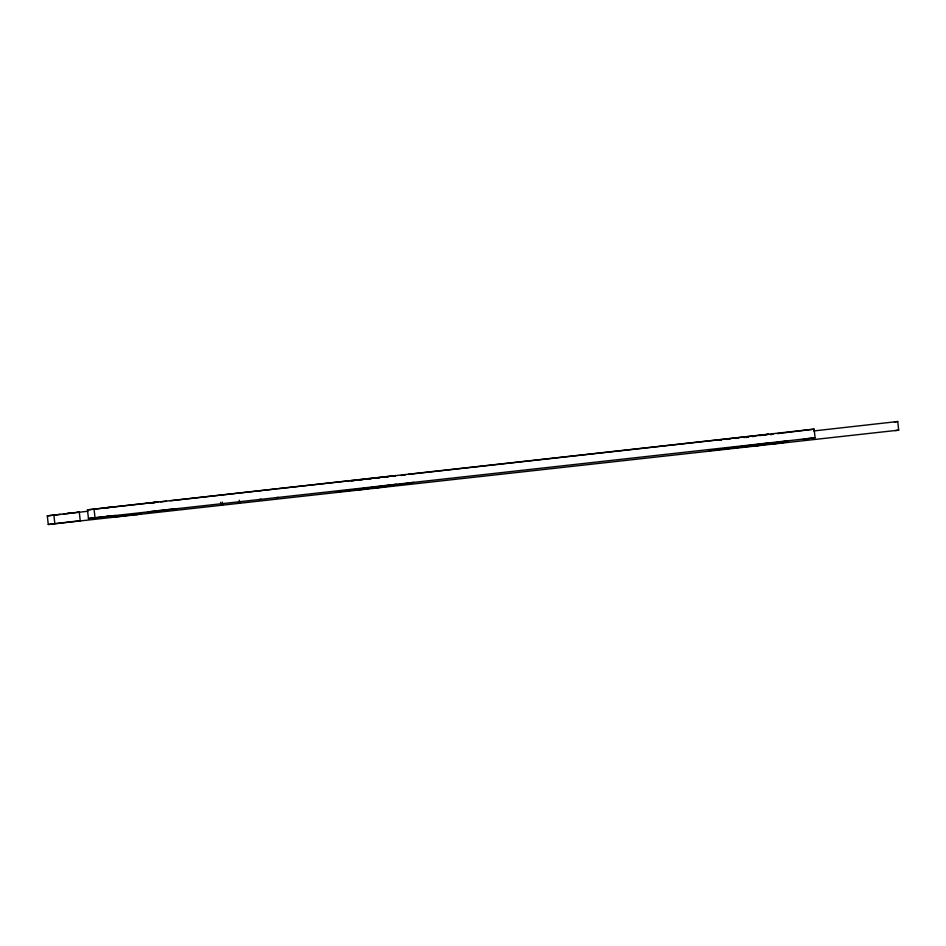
<?xml version="1.0" encoding="UTF-8"?>
<svg xmlns="http://www.w3.org/2000/svg" width="946" height="946" viewBox="0 0 946 946"><rect width="100%" height="100%" fill="white"/><g stroke="black" fill="none" stroke-linecap="round" stroke-linejoin="round"><path stroke-width="1.42" d="M813.702 430.95L897.73 421.514L898.7 430.146L48.27 524.486L47.3 515.854L79.275 512.07L80.244 520.702L78.601 520.939M115.495 515.452L88.439 518.514L87.481 509.882L814.116 429.129L815.085 437.762L803.331 439.18L804.975 438.944M67.521 513.489L69.164 513.252M107.702 507.517L106.058 507.766L158.526 501.888L156.882 502.137M77.631 512.306L79.275 512.07M114.525 506.831L87.481 509.882M148.416 503.071L146.772 503.319L157.84 502.149M153.607 502.622L155.25 502.373M170.552 500.741L277.131 488.751M258.542 490.868L260.185 490.631M48.27 524.486L80.244 520.702M88.439 518.514L815.085 437.762M68.49 522.121L70.134 521.885M107.028 516.398L108.672 516.149M112.491 517.19L141.179 513.879L136.259 514.612M149.385 511.703L147.742 511.94L176.441 508.641M119.314 516.492L120.958 516.244M154.576 511.254L156.22 511.006M157.852 510.757L159.496 510.521M384.064 477.34L388.439 476.689M391.36 476.264L395.735 475.613L278.597 488.585M401.199 475.436L405.503 474.797M408.365 474.372L768.471 434.309L759.733 435.609M259.511 499.5L261.155 499.252M237.919 503.355L239.563 503.106L239.243 500.233M276.457 497.62L278.1 497.383M356.524 490.205L369.638 488.266L335.759 492.015L396.693 484.234M373.469 488.337L413.639 482.365M719.007 440.387L721.467 440.02M770.316 434.675L773.107 434.261M777.293 433.646L814.116 429.129M894.455 421.999L897.73 421.514M769.441 442.941L709.323 450.592L763.706 444.75L754.683 446.098M788.03 440.812L758.727 445.176L785.57 442.149L771.629 444.218M895.424 430.631L898.7 430.146M160.666 501.841L166.319 501.214M351.545 481.006L354.372 480.686M360.024 480.06L362.85 479.752M368.491 479.125L371.317 478.806M376.969 478.179L379.784 477.872M727.119 439.393L729.945 439.074M735.586 438.447L738.412 438.14M744.064 437.513L748.298 437.04M752.531 436.579L755.357 436.26M47.3 515.854L60.509 514.399M63.453 514.068L87.86 511.242M746.158 437.442L748.168 437.241M222.298 502.113L222.617 504.987L220.974 505.223L220.655 502.35M94.032 508.913L95.002 517.545M53.863 514.884L54.833 523.516"/></g></svg>
